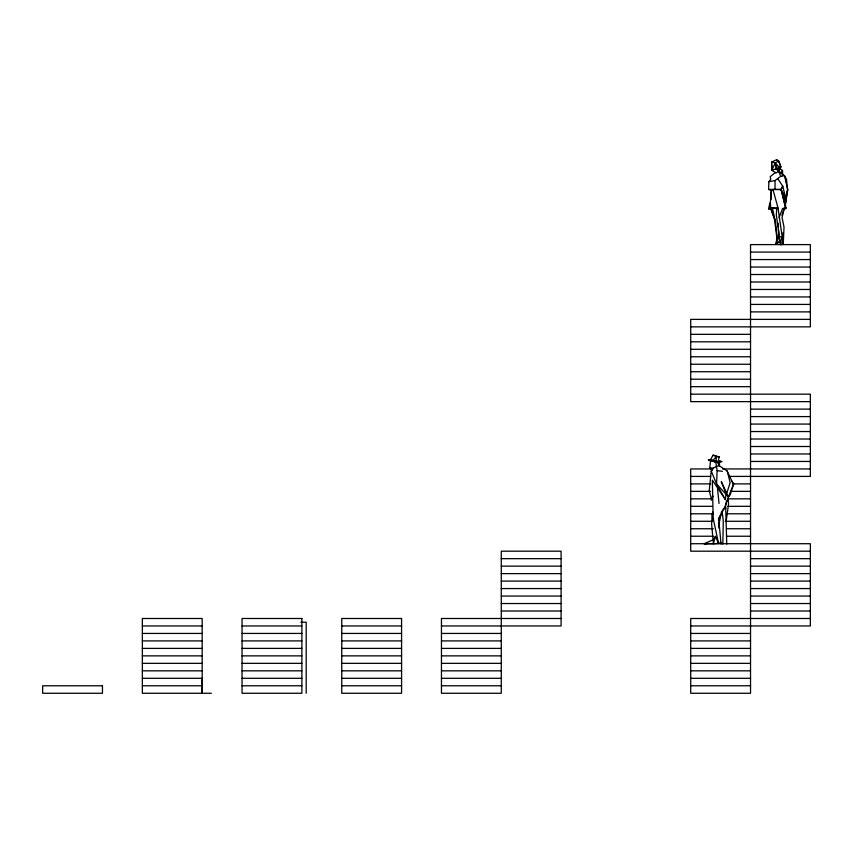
<?xml version="1.0" encoding="UTF-8"?>
<svg xmlns="http://www.w3.org/2000/svg" width="853" height="853" viewBox="0 0 853 853"><rect width="100%" height="100%" fill="white"/><g stroke="black" fill="none" stroke-linecap="round" stroke-linejoin="round"><path stroke-width="1.28" d="M202.172 693.265L202.172 618.489L142.355 618.489L142.355 693.265L202.172 693.265L202.172 678.306L142.355 678.306M775.601 172.295L770.195 176.72L770.771 179.258L768.862 181.689L768.585 189.451L775.004 189.334L775.078 180.527L780.73 176.315L784.515 175.675L786.498 179.429L787.575 190.07L785.336 204.4L785.698 197.981L787.703 189.601L784.515 175.675L776.006 168.915L775.153 162.848L771.602 162.017L771.912 170.291L775.942 173.031L778.586 171.336L780.932 167.017L779.173 162.273L776.614 159.735L771.602 162.017L771.912 170.291L776.006 168.915M771.005 195.657L771.517 189.633L781.124 189.462L785.698 197.981L782.734 186.125L777.915 178.927M712.426 470.323L709.803 467.839L710.506 460.492L715.806 462.049L717.106 470.664L716.573 484.014L725.402 499.623L726.052 493.716L721.286 481.614L728.462 496.915L725.594 505.168L718.482 520.138L720.007 515.468M782.286 174.279L782.468 170.451L779.589 168.531L778.586 171.336L780.73 176.315M769.843 203.11L768.542 208.91L770.451 208.388L770.664 204.635M770.952 199.634L771.517 189.633L769.864 207.652L770.451 208.388M782.67 175.59L782.468 170.451L781.593 173.596L778.586 171.336L778.853 166.804L775.153 162.848L778.725 161.1L780.932 167.017L778.853 166.804M719.431 461.74L719.474 465.909L727.204 471.048L733.42 484.451L728.462 496.915L716.573 484.014L711.221 470.995L713.375 468.158L716.605 466.239L719.474 465.909L717.394 462.283L715.806 462.049M712.65 511.907L711.615 523.795L713.396 543.702L718.578 543.478L713.183 518.443L712.351 480.122L725.402 499.623M783.267 244.406L778.053 208.132L776.752 207.887L776.337 215.009L780.388 244.608L783.267 244.406L784.014 227.058L782.073 217.611L784.11 209.028L785.762 208.399L781.124 189.462L782.734 186.125L780.932 189.569L775.004 189.334M711.221 470.995L709.227 490.774L711.263 498.312L712.991 496.105L711.231 500.231M726.756 544.086L726.106 521.567L728.547 504.198L728.27 498.994M786.093 181.956L786.498 179.429M785.336 204.4L787.703 189.601M715.795 461.153L716.584 456.472L713.097 455.161L710.506 459.692L715.795 461.153L719.633 461.142M769.864 207.652L772.381 207.833L775.473 222.057L777.2 237.091L775.782 244.257L780.1 241.324M718.919 528.082L718.738 525.48L721.425 512.067M780.89 242.231L780.388 244.608L781.838 236.548L779.525 237.113M726.735 500.615L725.594 505.168L726.106 521.567M715.454 536.324L713.396 543.702L704.151 543.713L713.268 539.768L715.454 536.324L718.578 543.478M718.535 459.447L719.292 456.995L713.097 455.161M731.511 480.74L733.687 483.843L730.221 494.708L728.462 496.915L727.886 496.062M726.863 492.938L730.157 482.67L727.204 471.048M781.902 215.223L784.11 209.028L782.574 208.59L779.034 217.686M771.912 170.291L775.153 162.848L778.586 171.336M733.42 484.451L733.687 483.843M712.692 460.599L716.584 456.472L719.292 456.995M719.122 460.641L721.734 461.548L715.635 461.729L708.416 459.852L710.762 460.044M780.335 240.93L775.782 244.257L779.002 237.091L778.522 229.478M780.932 189.569L785.101 199.815L785.762 208.399L783.886 209.006M722.907 509.273L725.86 508.185M782.574 208.59L785.72 207.45M710.506 460.492L711.178 460.268M708.864 459.756L717.17 462.305L721.734 461.548M768.862 181.689L775.078 180.527M783.406 208.761L785.762 208.399L781.124 189.462M717.394 462.283L719.697 462.017M706.636 543.468L704.151 543.713L706.742 543.756M708.416 459.852L710.656 459.735M710.506 459.692L711.071 459.671M750.533 252.083L810.35 252.083M750.533 259.557L810.35 259.557M750.533 267.042L810.35 267.042M750.533 274.517L810.35 274.517M750.533 281.991L810.35 281.991M750.533 289.466L810.35 289.466M750.533 296.951L810.35 296.951M750.533 304.425L810.35 304.425M750.533 311.899L810.35 311.899M810.35 319.385L690.706 319.385L690.706 401.635L810.35 401.635M690.706 326.859L810.35 326.859L810.35 244.608L750.533 244.608L750.533 693.265L690.706 693.265L690.706 618.489L810.35 618.489M690.706 334.333L750.533 334.333M690.706 341.818L750.533 341.818M690.706 349.293L750.533 349.293M690.706 356.767L750.533 356.767M690.706 364.242L750.533 364.242M690.706 371.727L750.533 371.727M690.706 379.201L750.533 379.201M690.706 386.676L750.533 386.676M690.706 394.161L810.35 394.161L810.35 476.411L729.262 476.411M750.533 409.109L810.35 409.109M750.533 416.595L810.35 416.595M750.533 424.069L810.35 424.069M750.533 431.543L810.35 431.543M750.533 439.018L810.35 439.018M750.533 446.503L810.35 446.503M750.533 453.977L810.35 453.977M750.533 461.452L810.35 461.452M711.978 468.937L690.706 468.937L690.706 551.187L810.35 551.187M722.608 468.937L810.35 468.937M690.706 476.411L710.645 476.411M690.706 483.886L710.645 483.886M733.249 483.886L750.533 483.886M690.706 491.36L710.645 491.36M730.584 491.36L750.533 491.36M690.706 498.845L711.978 498.845M727.929 498.845L750.533 498.845M690.706 506.319L711.978 506.319M727.929 506.319L750.533 506.319M690.706 513.794L713.311 513.794M726.596 513.794L750.533 513.794M690.706 521.279L711.978 521.279M725.274 521.279L750.533 521.279M690.706 528.753L713.311 528.753M726.596 528.753L750.533 528.753M690.706 536.228L713.311 536.228M726.596 536.228L750.533 536.228M690.706 543.713L810.35 543.713L810.35 625.963L690.706 625.963M501.276 558.662L561.093 558.662M750.533 558.662L810.35 558.662M501.276 566.136L561.093 566.136M750.533 566.136L810.35 566.136M501.276 573.621L561.093 573.621M750.533 573.621L810.35 573.621M501.276 581.096L561.093 581.096M750.533 581.096L810.35 581.096M501.276 588.57L561.093 588.57M750.533 588.57L810.35 588.57M501.276 596.055L561.093 596.055M750.533 596.055L810.35 596.055M501.276 603.529L561.093 603.529M750.533 603.529L810.35 603.529M501.276 611.004L561.093 611.004M750.533 611.004L810.35 611.004M561.093 618.489L441.459 618.489L441.459 693.265L501.276 693.265L501.276 551.187L561.093 551.187L561.093 625.963L441.459 625.963M300.928 622.221L306.195 622.221L306.195 693.265M142.355 625.963L202.172 625.963M242.049 625.963L301.877 625.963M341.754 625.963L401.571 625.963M142.355 633.438L202.172 633.438M242.049 633.438L301.877 633.438M341.754 633.438L401.571 633.438M441.459 633.438L501.276 633.438M690.706 633.438L750.533 633.438M142.355 640.912L202.172 640.912M242.049 640.912L301.877 640.912M341.754 640.912L401.571 640.912M441.459 640.912L501.276 640.912M690.706 640.912L750.533 640.912M142.355 648.397L202.172 648.397M242.049 648.397L301.877 648.397M341.754 648.397L401.571 648.397M441.459 648.397L501.276 648.397M690.706 648.397L750.533 648.397M142.355 655.872L202.172 655.872M242.049 655.872L301.877 655.872M341.754 655.872L401.571 655.872M441.459 655.872L501.276 655.872M690.706 655.872L750.533 655.872M142.355 663.346L202.172 663.346M242.049 663.346L301.877 663.346M341.754 663.346L401.571 663.346M441.459 663.346L501.276 663.346M690.706 663.346L750.533 663.346M142.355 670.831L202.172 670.831M242.049 670.831L301.877 670.831M341.754 670.831L401.571 670.831M441.459 670.831L501.276 670.831M690.706 670.831L750.533 670.831M242.049 678.306L301.877 678.306M341.754 678.306L401.571 678.306M441.459 678.306L501.276 678.306M690.706 678.306L750.533 678.306M142.355 685.78L202.172 685.78M242.049 685.78L301.877 685.78M341.754 685.78L401.571 685.78M441.459 685.78L501.276 685.78M690.706 685.78L750.533 685.78M203.366 693.265L211.363 693.265M768.542 208.91L771.08 208.942M709.739 460.417L717.17 462.305M709.803 467.839L713.375 468.158M717.106 470.664L722.427 471.314M777.008 208.793L772.381 207.833L770.941 208.996L775.473 222.057M768.585 189.451L771.507 190.358M719.932 542.369L722.843 543.99L723.291 520.959L722.064 510.883M776.614 159.735L778.725 161.1M773.959 217.078L770.941 208.996L772.018 207.791L778.053 208.132L772.957 189.451M774.385 218.229L777.115 239.96M717.512 488.577L719.047 503.473M718.652 518.144L721.03 543.99M782.766 232.954L783.139 237.806M712.223 514.391L712.65 520.842M778.117 223.134L778.352 226.941M777.2 237.091L777.339 240.354M718.652 522.932L718.738 525.48M301.877 618.489L242.049 618.489L242.049 693.265L301.877 693.265L301.877 618.489M401.571 618.489L341.754 618.489L341.754 693.265L401.571 693.265L401.571 618.489M102.467 685.78L42.65 685.78L42.65 693.265L102.467 693.265L102.467 685.78"/></g></svg>
